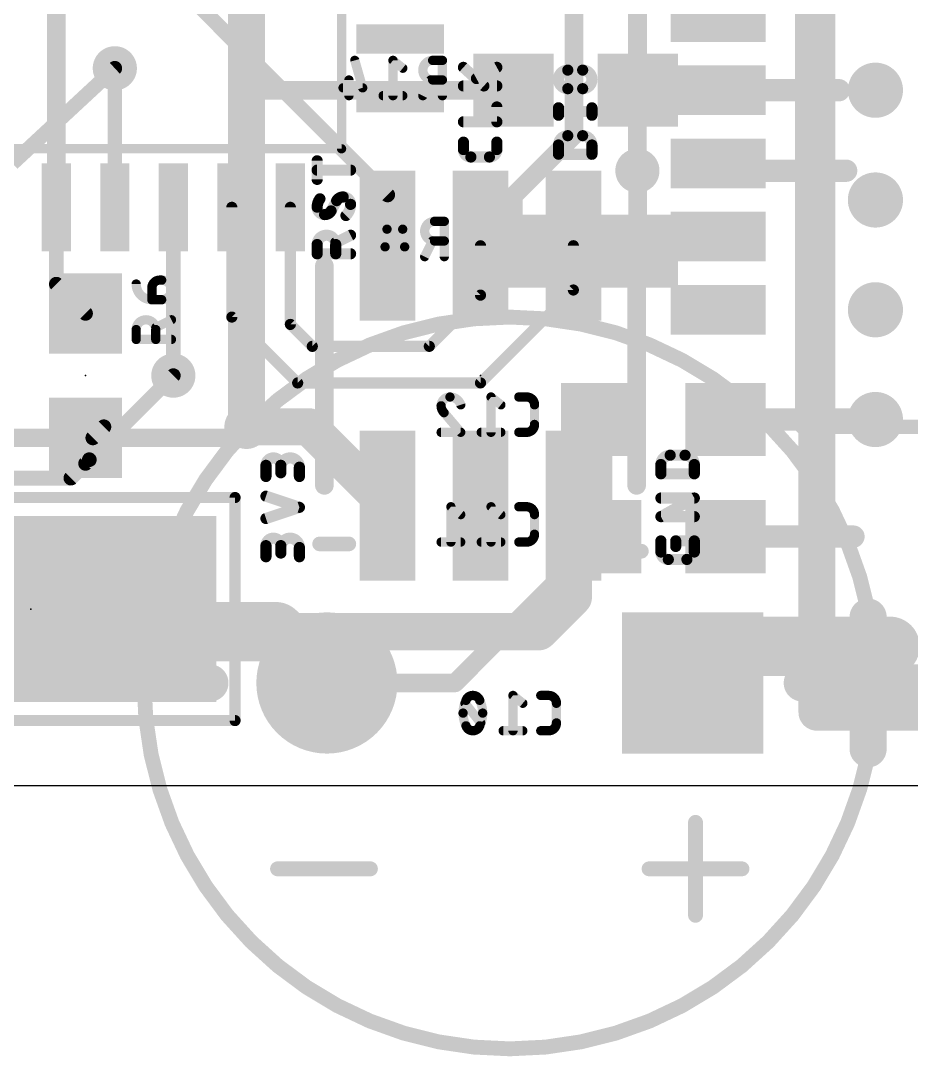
# Model space of a CAD drawing. Extents: x -5.4 to 52.1, y -3.7 to 32.4.
# Drawn here: x 18.31 to 30.49, y -3.7 to 10.45 of the extents above; entities that cross this region are included whole.
import ezdxf

# ---------------------------------------------------------------- set-up
doc = ezdxf.new("R2010")
doc.units = 0
for name, color, linetype in [('1', 14, 'CONTINUOUS'), ('16', 174, 'CONTINUOUS'), ('17', 94, 'CONTINUOUS'), ('18', 94, 'CONTINUOUS'), ('20', 30, 'CONTINUOUS'), ('21', 250, 'CONTINUOUS'), ('22', 250, 'CONTINUOUS'), ('23', 178, 'CONTINUOUS'), ('25', 250, 'CONTINUOUS')]:
    doc.layers.add(name, color=color, linetype=linetype)

# ---------------------------------------------------------------- blocks, each defined once
blk = doc.blocks.new('SQUAREP')
blk.add_solid([(-0.5, -0.5), (0.5, -0.5), (-0.5, 0.5), (0.5, 0.5)])
blk = doc.blocks.new('ROUNDP')
at = {"const_width": 0.5}
blk.add_lwpolyline([(0, -0.25, 1), (0, 0.25, 1), (0, -0.25)], format="xyb", dxfattribs=at)
blk = doc.blocks.new('RECT')
blk.add_solid([(-0.5, -0.5), (0.5, -0.5), (-0.5, 0.5), (0.5, 0.5)])
blk = doc.blocks.new('ROUNDV')
at = {"const_width": 0.5}
blk.add_lwpolyline([(0, -0.25, 1), (0, 0.25, 1), (0, -0.25)], format="xyb", dxfattribs=at)

msp = doc.modelspace()

# ---------------------------------------------------------------- linework, layer by layer
at = {"layer": '1'}
for points, const_width in [([(29.2, 22.1), (29.2, 1)], 0.5044), ([(19.6, 11.8), (23.33, 8.07)], 0.2032), ([(26.7456, 8.4), (26.7456, 11.2456)], 0.254), ([(18.8, 10.9), (18.8, 7.9)], 0.254), ([(19.6, 9.8), (19.6, 7.9)], 0.2), ([(27.85, 9.5), (29.5, 9.5)], 0.3048), ([(27.85, 8.5), (27.95, 8.4)], 0.3048), ([(27.95, 8.4), (29.6, 8.4)], 0.3048), ([(23.33, 8.07), (23.33, 7.375)], 0.2032), ([(18.8, 6.85), (18.8, 7.9)], 0.2), ([(20.4, 5.6), (20.4, 7.9)], 0.2), ([(21.2, 7.9), (21.2, 6.4)], 0.1524), ([(22, 7.9), (22, 6.3)], 0.1524), ([(24.6, 6.7), (24.6, 7.375)], 0.1524), ([(25.87, 6.77), (25.87, 7.375)], 0.1524), ([(19.2, 6.45), (18.8, 6.85)], 0.2), ([(24.6, 5.5), (25.87, 6.77)], 0.1524), ([(23.9, 6), (24.6, 6.7)], 0.1524), ([(21.2, 6.4), (22.1, 5.5)], 0.1524), ([(22, 6.3), (22.3, 6)], 0.1524), ([(22.3, 6), (23.9, 6)], 0.1524), ([(22.1, 5.5), (24.6, 5.5)], 0.1524), ([(21.4, 4.9), (22.255, 4.9)], 0.508), ([(22.255, 4.9), (23.33, 3.825)], 0.508), ([(19.45, 4.9), (19.3, 4.75)], 0.2032), ([(21.25, 4.75), (21.4, 4.9)], 0.254), ([(17.6, 4.75), (19.3, 4.75)], 0.254), ([(19.2, 4.75), (21.25, 4.75)], 0.254), ([(19.3, 4.75), (19.2, 4.75)], 0.2), ([(25.87, 3.825), (25.87, 2.57)], 0.508), ([(25.87, 2.57), (25.4, 2.1)], 0.508), ([(12.5, 2.41), (18.45, 2.41)], 0.5044), ([(18.86, 2.1), (18.45, 2.41)], 0.508), ([(20.9, 2.1), (20, 2.1)], 0.8128), ([(21.8, 2.1), (20.9, 2.1)], 0.8128), ([(22.5, 1.4), (21.8, 2.1)], 0.8128), ([(20, 2.1), (18.86, 2.1)], 0.508), ([(25.4, 2.1), (20.9, 2.1)], 0.508), ([(27.5, 1.4), (28, 1.9)], 0.8128), ([(28, 1.9), (30.2, 1.9)], 0.8128), ([(29.2, 1), (36.6, 1)], 0.5044)]:
    msp.add_lwpolyline(points, dxfattribs=dict(at, const_width=const_width))
for points, const_width in [([(19.65, 9.8, 1), (19.55, 9.8)], 0.1), ([(27.85, 9.5762, 1), (27.85, 9.4238)], 0.1524), ([(29.5, 9.4238, 1), (29.5, 9.5762)], 0.1524), ([(27.9039, 8.5539, 1), (27.7961, 8.4461)], 0.1524), ([(27.95, 8.4762, 1), (27.95, 8.3238)], 0.1524), ([(27.8961, 8.3461, 1), (28.0039, 8.4539)], 0.1524), ([(29.6, 8.3238, 1), (29.6, 8.4762)], 0.1524), ([(26.6821, 8.4, 1), (26.8091, 8.4)], 0.127), ([(23.3808, 8.07, 1), (23.2792, 8.07)], 0.1016), ([(23.2941, 8.0341, 1), (23.3659, 8.1059)], 0.1016), ([(18.7365, 7.9, 1), (18.8635, 7.9)], 0.127), ([(18.85, 7.9, 1), (18.75, 7.9)], 0.1), ([(19.55, 7.9, 1), (19.65, 7.9)], 0.1), ([(20.45, 7.9, 1), (20.35, 7.9)], 0.1), ([(21.2381, 7.9, 1), (21.1619, 7.9)], 0.0762), ([(22.0381, 7.9, 1), (21.9619, 7.9)], 0.0762), ([(23.2792, 7.375, 1), (23.3808, 7.375)], 0.1016), ([(24.6381, 7.375, 1), (24.5619, 7.375)], 0.0762), ([(25.9081, 7.375, 1), (25.8319, 7.375)], 0.0762), ([(18.8354, 6.8854, 1), (18.7646, 6.8146)], 0.1), ([(18.75, 6.85, 1), (18.85, 6.85)], 0.1), ([(25.8319, 6.77, 1), (25.9081, 6.77)], 0.0762), ([(25.8969, 6.7431, 1), (25.8431, 6.7969)], 0.0762), ([(24.5619, 6.7, 1), (24.6381, 6.7)], 0.0762), ([(24.6269, 6.6731, 1), (24.5731, 6.7269)], 0.0762), ([(19.1646, 6.4146, 1), (19.2354, 6.4854)], 0.1), ([(21.1619, 6.4, 1), (21.2381, 6.4)], 0.0762), ([(21.2269, 6.4269, 1), (21.1731, 6.3731)], 0.0762), ([(22.0269, 6.3269, 1), (21.9731, 6.2731)], 0.0762), ([(21.9619, 6.3, 1), (22.0381, 6.3)], 0.0762), ([(22.3, 6.0381, 1), (22.3, 5.9619)], 0.0762), ([(22.2731, 5.9731, 1), (22.3269, 6.0269)], 0.0762), ([(23.8731, 6.0269, 1), (23.9269, 5.9731)], 0.0762), ([(23.9, 5.9619, 1), (23.9, 6.0381)], 0.0762), ([(20.35, 5.6, 1), (20.45, 5.6)], 0.1), ([(22.1, 5.5381, 1), (22.1, 5.4619)], 0.0762), ([(22.0731, 5.4731, 1), (22.1269, 5.5269)], 0.0762), ([(24.5731, 5.5269, 1), (24.6269, 5.4731)], 0.0762), ([(24.6, 5.4619, 1), (24.6, 5.5381)], 0.0762), ([(21.4, 5.027, 1), (21.4, 4.773)], 0.254), ([(22.3448, 4.9898, 1), (22.1652, 4.8102)], 0.254), ([(22.255, 4.773, 1), (22.255, 5.027)], 0.254), ([(19.4859, 4.8641, 1), (19.4141, 4.9359)], 0.1016), ([(21.4449, 4.8551, 1), (21.3551, 4.9449)], 0.127), ([(19.2, 4.8135, 1), (19.2, 4.6865)], 0.127), ([(19.2, 4.8, 1), (19.2, 4.7)], 0.1), ([(19.2641, 4.7859, 1), (19.3359, 4.7141)], 0.1016), ([(19.3, 4.6865, 1), (19.3, 4.8135)], 0.127), ([(19.3, 4.7, 1), (19.3, 4.8)], 0.1), ([(21.2051, 4.7949, 1), (21.2949, 4.7051)], 0.127), ([(21.25, 4.6865, 1), (21.25, 4.8135)], 0.127), ([(23.2402, 3.7352, 1), (23.4198, 3.9148)], 0.254), ([(25.997, 3.825, 1), (25.743, 3.825)], 0.254), ([(25.743, 2.57, 1), (25.997, 2.57)], 0.254), ([(25.9598, 2.4802, 1), (25.7802, 2.6598)], 0.254), ([(18.5266, 2.5113, 1), (18.3734, 2.3087)], 0.254), ([(18.45, 2.2839, 1), (18.45, 2.5361)], 0.2522), ([(20, 2.3032, 1), (20, 1.8968)], 0.4064), ([(20.9, 2.3032, 1), (20.9, 1.8968)], 0.4064), ([(20.9, 1.8968, 1), (20.9, 2.3032)], 0.4064), ([(21.9437, 2.2437, 1), (21.6563, 1.9563)], 0.4064), ([(21.8, 1.8968, 1), (21.8, 2.3032)], 0.4064), ([(18.86, 2.227, 1), (18.86, 1.973)], 0.254), ([(18.7834, 1.9987, 1), (18.9366, 2.2013)], 0.254), ([(20, 1.973, 1), (20, 2.227)], 0.254), ([(20.9, 2.227, 1), (20.9, 1.973)], 0.254), ([(25.3102, 2.1898, 1), (25.4898, 2.0102)], 0.254), ([(25.4, 1.973, 1), (25.4, 2.227)], 0.254), ([(28, 2.1032, 1), (28, 1.6968)], 0.4064), ([(28.1437, 1.7563, 1), (27.8563, 2.0437)], 0.4064), ([(30.2, 1.6968, 1), (30.2, 2.1032)], 0.4064), ([(22.3563, 1.2563, 1), (22.6437, 1.5437)], 0.4064), ([(27.3563, 1.5437, 1), (27.6437, 1.2563)], 0.4064), ([(29.2, 1.1261, 1), (29.2, 0.8739)], 0.2522), ([(29.0739, 1, 1), (29.3261, 1)], 0.2522)]:
    msp.add_lwpolyline(points, format="xyb", dxfattribs=dict(at, const_width=const_width))
at = {"layer": '16'}
for points, const_width in [([(29.2, 22.8), (29.2, 1)], 0.254), ([(25.8794, 8.8843), (25.8794, 12.0794)], 0.254), ([(21.4, 10.9), (21.4, 9.5)], 0.508), ([(26.75, 11), (26.75, 9.5)], 0.254), ([(18.2, 8.5), (19.6, 9.8)], 0.2), ([(21.4, 9.5), (21.4, 4.9)], 0.508), ([(25.05, 9.5), (21.4, 9.5)], 0.254), ([(25.05, 8.0549), (25.8794, 8.8843)], 0.254), ([(26.75, 8.3956), (26.7456, 8.4)], 0.254), ([(26.75, 7.3), (26.75, 8.3956)], 0.254), ([(25.05, 7.3), (25.05, 8.0549)], 0.254), ([(19.25, 4.45), (20.4, 5.6)], 0.2), ([(26.25, 5), (26.25, 3.4)], 0.3048), ([(27.95, 5), (30, 5)], 0.3048), ([(19, 4.2), (19.25, 4.45)], 0.2032), ([(19.2, 4.4), (19.25, 4.45)], 0.2), ([(13.4, 4.2), (19, 4.2)], 0.2032), ([(27.95, 3.4), (29.7, 3.4)], 0.3048), ([(26.25, 3.4), (24.25, 1.4)], 0.254), ([(24.25, 1.4), (22.5, 1.4)], 0.254), ([(29.2, 1), (36.6, 1)], 0.254)]:
    msp.add_lwpolyline(points, dxfattribs=dict(at, const_width=const_width))
for points, const_width in [([(19.634, 9.7634, 1), (19.566, 9.8366)], 0.1), ([(21.527, 9.5, 1), (21.273, 9.5)], 0.254), ([(21.273, 9.5, 1), (21.527, 9.5)], 0.254), ([(21.4, 9.5635, 1), (21.4, 9.4365)], 0.127), ([(25.05, 9.4365, 1), (25.05, 9.5635)], 0.127), ([(26.6865, 9.5, 1), (26.8135, 9.5)], 0.127), ([(25.8159, 8.8843, 1), (25.9429, 8.8843)], 0.127), ([(25.9243, 8.8394, 1), (25.8345, 8.9292)], 0.127), ([(26.7905, 8.4449, 1), (26.7007, 8.3551)], 0.127), ([(26.8135, 8.3956, 1), (26.6865, 8.3956)], 0.127), ([(26.7051, 8.3507, 1), (26.7949, 8.4405)], 0.127), ([(25.1135, 8.0549, 1), (24.9865, 8.0549)], 0.127), ([(25.0051, 8.0998, 1), (25.0949, 8.01)], 0.127), ([(24.9865, 7.3, 1), (25.1135, 7.3)], 0.127), ([(26.6865, 7.3, 1), (26.8135, 7.3)], 0.127), ([(20.4354, 5.5646, 1), (20.3646, 5.6354)], 0.1), ([(26.3262, 5, 1), (26.1738, 5)], 0.1524), ([(27.95, 5.0762, 1), (27.95, 4.9238)], 0.1524), ([(30, 4.9238, 1), (30, 5.0762)], 0.1524), ([(21.273, 4.9, 1), (21.527, 4.9)], 0.254), ([(19.2146, 4.4854, 1), (19.2854, 4.4146)], 0.1), ([(19.2859, 4.4141, 1), (19.2141, 4.4859)], 0.1016), ([(19.2854, 4.4146, 1), (19.2146, 4.4854)], 0.1), ([(19.1646, 4.4354, 1), (19.2354, 4.3646)], 0.1), ([(18.9641, 4.2359, 1), (19.0359, 4.1641)], 0.1016), ([(19, 4.1492, 1), (19, 4.2508)], 0.1016), ([(27.95, 3.4762, 1), (27.95, 3.3238)], 0.1524), ([(29.7, 3.3238, 1), (29.7, 3.4762)], 0.1524), ([(26.1738, 3.4, 1), (26.3262, 3.4)], 0.1524), ([(26.2949, 3.3551, 1), (26.2051, 3.4449)], 0.127), ([(22.5, 1.4635, 1), (22.5, 1.3365)], 0.127), ([(24.2051, 1.4449, 1), (24.2949, 1.3551)], 0.127), ([(24.25, 1.3365, 1), (24.25, 1.4635)], 0.127), ([(29.2, 1.0635, 1), (29.2, 0.9365)], 0.127), ([(29.1365, 1, 1), (29.2635, 1)], 0.127)]:
    msp.add_lwpolyline(points, format="xyb", dxfattribs=dict(at, const_width=const_width))
at = {"layer": '20'}
msp.add_line((0, 0), (52, 0), dxfattribs=at)
at = {"layer": '21'}
for points, const_width in [([(22.7, 8.7), (22.7, 15.7)], 0.127), ([(24.3666, 9.8125), (24.646, 9.5585)], 0.1524), ([(24.8238, 9.8125), (24.5444, 9.6601)], 0.1524), ([(25.7936, 9.7751), (25.9968, 9.7751)], 0.1524), ([(24.8238, 9.5585), (24.3666, 9.5585)], 0.1524), ([(25.9968, 9.5211), (25.7936, 9.5211)], 0.1524), ([(24.8238, 9.0685), (24.8238, 9.2717)], 0.1524), ([(25.6666, 9.1583), (25.6666, 9.2599)], 0.1524), ([(25.6666, 9.2091), (26.1238, 9.2091)], 0.1524), ([(26.1238, 9.1583), (26.1238, 9.2599)], 0.1524), ([(24.3666, 9.0685), (24.8238, 9.0685)], 0.1524), ([(25.7936, 8.8789), (25.9968, 8.8789)], 0.1524), ([(24.3666, 8.6891), (24.3666, 8.7907)], 0.1524), ([(24.8238, 8.7907), (24.8238, 8.6891)], 0.1524), ([(25.6666, 8.6249), (25.6666, 8.7519)], 0.1524), ([(26.1238, 8.7519), (26.1238, 8.6249)], 0.1524), ([(22.7, 8.7), (15.7, 8.7)], 0.127), ([(24.7222, 8.5875), (24.4682, 8.5875)], 0.1524), ([(26.1238, 8.6249), (25.6666, 8.6249)], 0.1524), ([(22.3666, 8.2814), (22.3666, 8.5354)], 0.1524), ([(22.8238, 8.4084), (22.3666, 8.4084)], 0.1524), ([(22.6333, 7.9908), (22.5571, 7.8511)], 0.1524), ([(22.8238, 7.5186), (22.6206, 7.417)], 0.1524), ([(22.3666, 7.2646), (22.3666, 7.3916)], 0.1524), ([(22.6206, 7.3916), (22.6206, 7.2646)], 0.1524), ([(22.8238, 7.2646), (22.3666, 7.2646)], 0.1524), ([(20.2136, 6.9052), (20.2404, 6.9052)], 0.127), ([(20.1064, 6.6371), (20.1064, 6.7979)], 0.127), ([(20.2404, 6.6371), (20.1064, 6.6371)], 0.127), ([(20.3745, 6.3629), (20.16, 6.2557)], 0.127), ([(19.8919, 6.0948), (19.8919, 6.2289)], 0.127), ([(20.16, 6.2289), (20.16, 6.0948)], 0.127), ([(20.3745, 6.0948), (19.8919, 6.0948)], 0.127), ([(27.1936, 4.5122), (27.3968, 4.5122)], 0.1524), ([(21.6666, 4.2216), (21.6666, 4.374)], 0.1524), ([(21.8698, 4.374), (21.8698, 4.2724)], 0.1524), ([(22.1238, 4.2216), (22.1238, 4.3486)], 0.1524), ([(27.0666, 4.2582), (27.0666, 4.3852)], 0.1524), ([(27.5238, 4.3852), (27.5238, 4.2582)], 0.1524), ([(27.5238, 4.2582), (27.0666, 4.2582)], 0.1524), ([(15.656, 3.934), (21.244, 3.934)], 0.1524), ([(21.244, 0.886), (21.244, 3.934)], 0.1524), ([(22.1238, 3.8), (21.6666, 3.9524)], 0.1524), ([(27.0666, 3.673), (27.5238, 3.927)], 0.1524), ([(27.5238, 3.927), (27.0666, 3.927)], 0.1524), ([(21.6666, 3.6476), (22.1238, 3.8)], 0.1524), ([(27.5238, 3.673), (27.0666, 3.673)], 0.1524), ([(22.4, 3.3), (22.8, 3.3)], 0.2), ([(27.0666, 3.1894), (27.0666, 3.3418)], 0.1524), ([(27.2698, 3.2656), (27.2698, 3.3418)], 0.1524), ([(27.2698, 3.3418), (27.5238, 3.3418)], 0.1524), ([(27.5238, 3.3418), (27.5238, 3.1894)], 0.1524), ([(21.6666, 3.1244), (21.6666, 3.2768)], 0.1524), ([(21.8698, 3.2768), (21.8698, 3.1752)], 0.1524), ([(22.1238, 3.1244), (22.1238, 3.2514)], 0.1524), ([(26.4, 3.2), (26.8, 3.2)], 0.2), ([(27.4222, 3.0878), (27.1682, 3.0878)], 0.1524), ([(21.244, 0.886), (15.656, 0.886)], 0.1524)]:
    msp.add_lwpolyline(points, dxfattribs=dict(at, const_width=const_width))
for points, const_width in [([(24.3922, 9.8407, 1), (24.341, 9.7843)], 0.0762), ([(24.842, 9.7791, 1), (24.8056, 9.846)], 0.0762), ([(25.7936, 9.7751, 1), (25.7936, 9.5211)], 0.1524), ([(25.7936, 9.8132, 1), (25.7936, 9.737)], 0.0762), ([(25.7936, 9.737, 1), (25.7936, 9.8132)], 0.0762), ([(25.9968, 9.5211, 1), (25.9968, 9.7751)], 0.1524), ([(25.9968, 9.8132, 1), (25.9968, 9.737)], 0.0762), ([(25.9968, 9.737, 1), (25.9968, 9.8132)], 0.0762), ([(24.3666, 9.5966, 1), (24.3666, 9.5204)], 0.0762), ([(24.5262, 9.6936, 1), (24.5626, 9.6267)], 0.0762), ([(24.6204, 9.5303, 1), (24.6716, 9.5867)], 0.0762), ([(24.8238, 9.5204, 1), (24.8238, 9.5966)], 0.0762), ([(25.7936, 9.5592, 1), (25.7936, 9.483)], 0.0762), ([(25.7936, 9.483, 1), (25.7936, 9.5592)], 0.0762), ([(25.9968, 9.5592, 1), (25.9968, 9.483)], 0.0762), ([(25.9968, 9.483, 1), (25.9968, 9.5592)], 0.0762), ([(24.8619, 9.2717, 1), (24.7857, 9.2717)], 0.0762), ([(25.7047, 9.2599, 1), (25.6285, 9.2599)], 0.0762), ([(25.6666, 9.2472, 1), (25.6666, 9.171)], 0.0762), ([(26.1619, 9.2599, 1), (26.0857, 9.2599)], 0.0762), ([(26.1238, 9.171, 1), (26.1238, 9.2472)], 0.0762), ([(24.3666, 9.1066, 1), (24.3666, 9.0304)], 0.0762), ([(24.7857, 9.0685, 1), (24.8619, 9.0685)], 0.0762), ([(24.8238, 9.0304, 1), (24.8238, 9.1066)], 0.0762), ([(25.6285, 9.1583, 1), (25.7047, 9.1583)], 0.0762), ([(26.0857, 9.1583, 1), (26.1619, 9.1583)], 0.0762), ([(25.7936, 8.8789, 0.4142), (25.6666, 8.7519)], 0.1524), ([(25.7936, 8.917, 1), (25.7936, 8.8408)], 0.0762), ([(25.7936, 8.8408, 1), (25.7936, 8.917)], 0.0762), ([(26.1238, 8.7519, 0.4142), (25.9968, 8.8789)], 0.1524), ([(25.9968, 8.917, 1), (25.9968, 8.8408)], 0.0762), ([(25.9968, 8.8408, 1), (25.9968, 8.917)], 0.0762), ([(24.4047, 8.7907, 1), (24.3285, 8.7907)], 0.0762), ([(24.8619, 8.7907, 1), (24.7857, 8.7907)], 0.0762), ([(25.7047, 8.7519, 1), (25.6285, 8.7519)], 0.0762), ([(25.6285, 8.7519, 1), (25.7047, 8.7519)], 0.0762), ([(26.1619, 8.7519, 1), (26.0857, 8.7519)], 0.0762), ([(26.0857, 8.7519, 1), (26.1619, 8.7519)], 0.0762), ([(22.6683, 8.7, 1), (22.7318, 8.7)], 0.0635), ([(22.7, 8.6683, 1), (22.7, 8.7318)], 0.0635), ([(24.3666, 8.6891, 0.4142), (24.4682, 8.5875)], 0.1524), ([(24.4047, 8.6891, 1), (24.3285, 8.6891)], 0.0762), ([(24.3285, 8.6891, 1), (24.4047, 8.6891)], 0.0762), ([(24.4682, 8.6256, 1), (24.4682, 8.5494)], 0.0762), ([(24.4682, 8.5494, 1), (24.4682, 8.6256)], 0.0762), ([(24.7222, 8.5875, 0.4142), (24.8238, 8.6891)], 0.1524), ([(24.7222, 8.6256, 1), (24.7222, 8.5494)], 0.0762), ([(24.7222, 8.5494, 1), (24.7222, 8.6256)], 0.0762), ([(24.8619, 8.6891, 1), (24.7857, 8.6891)], 0.0762), ([(24.7857, 8.6891, 1), (24.8619, 8.6891)], 0.0762), ([(25.6666, 8.663, 1), (25.6666, 8.5868)], 0.0762), ([(25.6285, 8.6249, 1), (25.7047, 8.6249)], 0.0762), ([(26.0857, 8.6249, 1), (26.1619, 8.6249)], 0.0762), ([(26.1238, 8.5868, 1), (26.1238, 8.663)], 0.0762), ([(22.4047, 8.5354, 1), (22.3285, 8.5354)], 0.0762), ([(22.3666, 8.4465, 1), (22.3666, 8.3703)], 0.0762), ([(22.8238, 8.3703, 1), (22.8238, 8.4465)], 0.0762), ([(22.3285, 8.2814, 1), (22.4047, 8.2814)], 0.0762), ([(22.4047, 8.0162, 0.1623), (22.3666, 7.9019)], 0.1524), ([(22.4352, 7.9934, 1), (22.3742, 8.0391)], 0.0762), ([(22.7222, 8.0416, 0.2656), (22.6333, 7.9908)], 0.1524), ([(22.6667, 7.9726, 1), (22.5999, 8.0091)], 0.0762), ([(22.8238, 7.94, 0.4142), (22.7222, 8.0416)], 0.1524), ([(22.7222, 8.0797, 1), (22.7222, 8.0035)], 0.0762), ([(22.7222, 8.0035, 1), (22.7222, 8.0797)], 0.0762), ([(22.3666, 7.9019, 0.4142), (22.4682, 7.8003)], 0.1524), ([(22.4047, 7.9019, 1), (22.3285, 7.9019)], 0.0762), ([(22.3285, 7.9019, 1), (22.4047, 7.9019)], 0.0762), ([(22.4682, 7.8003, 0.2656), (22.5571, 7.8511)], 0.1524), ([(22.5899, 7.8318, 1), (22.5243, 7.8705)], 0.0762), ([(22.6005, 8.0102, 1), (22.6661, 7.9715)], 0.0762), ([(22.7603, 7.7876, 0.2), (22.8238, 7.94)], 0.1524), ([(22.8619, 7.94, 1), (22.7857, 7.94)], 0.0762), ([(22.7857, 7.94, 1), (22.8619, 7.94)], 0.0762), ([(22.4682, 7.8384, 1), (22.4682, 7.7622)], 0.0762), ([(22.4682, 7.7622, 1), (22.4682, 7.8384)], 0.0762), ([(22.5237, 7.8694, 1), (22.5905, 7.8329)], 0.0762), ([(22.7335, 7.8147, 1), (22.7871, 7.7606)], 0.0762), ([(22.6206, 7.3916, 1), (22.3666, 7.3916)], 0.1524), ([(22.8408, 7.4845, 1), (22.8068, 7.5527)], 0.0762), ([(22.4047, 7.3916, 1), (22.3285, 7.3916)], 0.0762), ([(22.3285, 7.3916, 1), (22.4047, 7.3916)], 0.0762), ([(22.6036, 7.4511, 1), (22.6376, 7.3829)], 0.0762), ([(22.6587, 7.3916, 1), (22.5825, 7.3916)], 0.0762), ([(22.5825, 7.3916, 1), (22.6587, 7.3916)], 0.0762), ([(22.3666, 7.3027, 1), (22.3666, 7.2265)], 0.0762), ([(22.3285, 7.2646, 1), (22.4047, 7.2646)], 0.0762), ([(22.5825, 7.2646, 1), (22.6587, 7.2646)], 0.0762), ([(22.8238, 7.2265, 1), (22.8238, 7.3027)], 0.0762), ([(20.2136, 6.9052, 0.4142), (20.1064, 6.7979)], 0.127), ([(20.2136, 6.9369, 1), (20.2136, 6.8734)], 0.0635), ([(20.2404, 6.6371, 1), (20.2404, 6.9052)], 0.127), ([(20.2404, 6.9369, 1), (20.2404, 6.8734)], 0.0635), ([(20.2136, 6.8734, 1), (20.2136, 6.9369)], 0.0635), ([(20.2404, 6.8734, 1), (20.2404, 6.9369)], 0.0635), ([(19.9236, 6.8516, 1), (19.8601, 6.8516)], 0.0635), ([(19.8919, 6.8516, 0.4142), (20.1064, 6.6371)], 0.127), ([(20.1381, 6.7979, 1), (20.0746, 6.7979)], 0.0635), ([(20.0746, 6.7979, 1), (20.1381, 6.7979)], 0.0635), ([(20.0746, 6.6371, 1), (20.1381, 6.6371)], 0.0635), ([(20.1064, 6.6688, 1), (20.1064, 6.6053)], 0.0635), ([(20.1064, 6.6053, 1), (20.1064, 6.6688)], 0.0635), ([(20.2404, 6.6688, 1), (20.2404, 6.6053)], 0.0635), ([(20.2404, 6.6053, 1), (20.2404, 6.6688)], 0.0635), ([(20.16, 6.2289, 1), (19.8919, 6.2289)], 0.127), ([(20.3887, 6.3345, 1), (20.3603, 6.3913)], 0.0635), ([(19.9236, 6.2289, 1), (19.8602, 6.2289)], 0.0635), ([(19.8602, 6.2289, 1), (19.9236, 6.2289)], 0.0635), ([(20.1458, 6.2841, 1), (20.1742, 6.2273)], 0.0635), ([(20.1918, 6.2289, 1), (20.1283, 6.2289)], 0.0635), ([(20.1283, 6.2289, 1), (20.1918, 6.2289)], 0.0635), ([(19.8919, 6.1266, 1), (19.8919, 6.0631)], 0.0635), ([(19.8602, 6.0948, 1), (19.9236, 6.0948)], 0.0635), ([(20.1283, 6.0948, 1), (20.1918, 6.0948)], 0.0635), ([(20.3745, 6.0631, 1), (20.3745, 6.1266)], 0.0635), ([(21.8698, 4.374, 1), (21.6666, 4.374)], 0.1524), ([(22.1238, 4.3486, 1), (21.8698, 4.3486)], 0.1524), ([(27.1936, 4.5122, 0.4142), (27.0666, 4.3852)], 0.1524), ([(27.1936, 4.5503, 1), (27.1936, 4.4741)], 0.0762), ([(27.1936, 4.4741, 1), (27.1936, 4.5503)], 0.0762), ([(27.5238, 4.3852, 0.4142), (27.3968, 4.5122)], 0.1524), ([(27.3968, 4.5503, 1), (27.3968, 4.4741)], 0.0762), ([(27.3968, 4.4741, 1), (27.3968, 4.5503)], 0.0762), ([(21.7047, 4.374, 1), (21.6285, 4.374)], 0.0762), ([(21.6285, 4.374, 1), (21.7047, 4.374)], 0.0762), ([(21.9079, 4.374, 1), (21.8317, 4.374)], 0.0762), ([(21.8317, 4.374, 1), (21.9079, 4.374)], 0.0762), ([(22.1619, 4.3486, 1), (22.0857, 4.3486)], 0.0762), ([(27.1047, 4.3852, 1), (27.0285, 4.3852)], 0.0762), ([(27.0285, 4.3852, 1), (27.1047, 4.3852)], 0.0762), ([(27.5619, 4.3852, 1), (27.4857, 4.3852)], 0.0762), ([(27.4857, 4.3852, 1), (27.5619, 4.3852)], 0.0762), ([(21.6285, 4.2216, 1), (21.7047, 4.2216)], 0.0762), ([(21.8317, 4.3486, 1), (21.9079, 4.3486)], 0.0762), ([(21.8317, 4.2724, 1), (21.9079, 4.2724)], 0.0762), ([(22.0857, 4.3486, 1), (22.1619, 4.3486)], 0.0762), ([(22.0857, 4.2216, 1), (22.1619, 4.2216)], 0.0762), ([(27.0666, 4.2963, 1), (27.0666, 4.2201)], 0.0762), ([(27.0285, 4.2582, 1), (27.1047, 4.2582)], 0.0762), ([(27.4857, 4.2582, 1), (27.5619, 4.2582)], 0.0762), ([(27.5238, 4.2201, 1), (27.5238, 4.2963)], 0.0762), ([(21.2821, 3.934, 1), (21.2059, 3.934)], 0.0762), ([(21.244, 3.8959, 1), (21.244, 3.9721)], 0.0762), ([(21.6786, 3.9885, 1), (21.6546, 3.9163)], 0.0762), ([(27.0666, 3.9651, 1), (27.0666, 3.8889)], 0.0762), ([(27.5423, 3.8937, 1), (27.5053, 3.9603)], 0.0762), ([(27.5238, 3.8889, 1), (27.5238, 3.9651)], 0.0762), ([(22.1358, 3.7639, 1), (22.1118, 3.8361)], 0.0762), ([(22.1118, 3.7639, 1), (22.1358, 3.8361)], 0.0762), ([(21.6546, 3.6837, 1), (21.6786, 3.6115)], 0.0762), ([(27.0666, 3.7111, 1), (27.0666, 3.6349)], 0.0762), ([(27.0481, 3.7063, 1), (27.0851, 3.6397)], 0.0762), ([(27.5238, 3.6349, 1), (27.5238, 3.7111)], 0.0762), ([(21.8698, 3.2768, 1), (21.6666, 3.2768)], 0.1524), ([(22.1238, 3.2514, 1), (21.8698, 3.2514)], 0.1524), ([(22.4, 3.35, 1), (22.4, 3.25)], 0.1), ([(22.8, 3.25, 1), (22.8, 3.35)], 0.1), ([(27.1047, 3.3418, 1), (27.0285, 3.3418)], 0.0762), ([(27.3079, 3.3418, 1), (27.2317, 3.3418)], 0.0762), ([(27.2698, 3.3799, 1), (27.2698, 3.3037)], 0.0762), ([(27.5619, 3.3418, 1), (27.4857, 3.3418)], 0.0762), ([(27.5238, 3.3037, 1), (27.5238, 3.3799)], 0.0762), ([(21.7047, 3.2768, 1), (21.6285, 3.2768)], 0.0762), ([(21.6285, 3.2768, 1), (21.7047, 3.2768)], 0.0762), ([(21.9079, 3.2768, 1), (21.8317, 3.2768)], 0.0762), ([(21.8317, 3.2768, 1), (21.9079, 3.2768)], 0.0762), ([(21.8317, 3.2514, 1), (21.9079, 3.2514)], 0.0762), ([(22.1619, 3.2514, 1), (22.0857, 3.2514)], 0.0762), ([(22.0857, 3.2514, 1), (22.1619, 3.2514)], 0.0762), ([(26.4, 3.25, 1), (26.4, 3.15)], 0.1), ([(26.8, 3.15, 1), (26.8, 3.25)], 0.1), ([(27.0666, 3.1894, 0.4142), (27.1682, 3.0878)], 0.1524), ([(27.1047, 3.1894, 1), (27.0285, 3.1894)], 0.0762), ([(27.2317, 3.2656, 1), (27.3079, 3.2656)], 0.0762), ([(27.4222, 3.0878, 0.4142), (27.5238, 3.1894)], 0.1524), ([(27.5619, 3.1894, 1), (27.4857, 3.1894)], 0.0762), ([(21.6285, 3.1244, 1), (21.7047, 3.1244)], 0.0762), ([(21.8317, 3.1752, 1), (21.9079, 3.1752)], 0.0762), ([(22.0857, 3.1244, 1), (22.1619, 3.1244)], 0.0762), ([(27.0285, 3.1894, 1), (27.1047, 3.1894)], 0.0762), ([(27.1682, 3.1259, 1), (27.1682, 3.0497)], 0.0762), ([(27.1682, 3.0497, 1), (27.1682, 3.1259)], 0.0762), ([(27.4222, 3.1259, 1), (27.4222, 3.0497)], 0.0762), ([(27.4222, 3.0497, 1), (27.4222, 3.1259)], 0.0762), ([(27.4857, 3.1894, 1), (27.5619, 3.1894)], 0.0762), ([(21.2059, 0.886, 1), (21.2821, 0.886)], 0.0762), ([(21.244, 0.8479, 1), (21.244, 0.9241)], 0.0762)]:
    msp.add_lwpolyline(points, format="xyb", dxfattribs=dict(at, const_width=const_width))
at = {"layer": '22'}
for points, const_width in [([(22.9119, 9.9168, 1), (22.8508, 9.8994)], 0.0635), ([(23.423, 9.9329, 1), (23.3833, 9.8833)], 0.0635), ([(23.4349, 9.9081, 1), (23.3714, 9.9081)], 0.0635), ([(23.9455, 9.9081, 1), (23.9455, 9.64)], 0.127), ([(23.9455, 9.9399, 1), (23.9455, 9.8764)], 0.0635), ([(23.9455, 9.8764, 1), (23.9455, 9.9399)], 0.0635), ([(24.1113, 9.9081, 1), (24.0478, 9.9081)], 0.0635), ([(24.0795, 9.8764, 1), (24.0795, 9.9399)], 0.0635), ([(23.5174, 9.7761, 1), (23.5571, 9.8256)], 0.0635), ([(22.8327, 9.64, 1), (22.7692, 9.64)], 0.0635), ([(23.947, 9.6258, 1), (23.8902, 9.6542)], 0.0635), ([(23.9455, 9.6717, 1), (23.9455, 9.6082)], 0.0635), ([(23.9455, 9.6082, 1), (23.9455, 9.6717)], 0.0635), ([(24.0795, 9.6082, 1), (24.0795, 9.6717)], 0.0635), ([(22.7205, 9.5645, 1), (22.7205, 9.501)], 0.0635), ([(22.9581, 9.524, 1), (23.0191, 9.5415)], 0.0635), ([(22.9886, 9.501, 1), (22.9886, 9.5645)], 0.0635), ([(23.2691, 9.4573, 1), (23.2691, 9.3938)], 0.0635), ([(23.5372, 9.3938, 1), (23.5372, 9.4573)], 0.0635), ([(22.7692, 9.4255, 1), (22.8327, 9.4255)], 0.0635), ([(23.3714, 9.4255, 1), (23.4349, 9.4255)], 0.0635), ([(23.783, 9.4397, 1), (23.8398, 9.4113)], 0.0635), ([(24.0478, 9.4255, 1), (24.1113, 9.4255)], 0.0635), ([(23.5361, 7.6009, 1), (23.3216, 7.6009)], 0.127), ([(23.3216, 7.6009, 1), (23.5361, 7.6009)], 0.127), ([(23.3534, 7.6009, 1), (23.2899, 7.6009)], 0.0635), ([(23.5679, 7.6009, 1), (23.5044, 7.6009)], 0.0635), ([(23.9711, 7.7081, 1), (23.9711, 7.44)], 0.127), ([(23.9711, 7.7398, 1), (23.9711, 7.6764)], 0.0635), ([(23.9711, 7.6764, 1), (23.9711, 7.7398)], 0.0635), ([(24.1369, 7.7081, 1), (24.0734, 7.7081)], 0.0635), ([(24.1052, 7.6764, 1), (24.1052, 7.7398)], 0.0635), ([(23.5629, 7.3596, 1), (23.2948, 7.3596)], 0.127), ([(23.2899, 7.6009, 1), (23.3534, 7.6009)], 0.0635), ([(23.5044, 7.6009, 1), (23.5679, 7.6009)], 0.0635), ([(23.9727, 7.4258, 1), (23.9159, 7.4542)], 0.0635), ([(23.9711, 7.4717, 1), (23.9711, 7.4082)], 0.0635), ([(23.9711, 7.4082, 1), (23.9711, 7.4717)], 0.0635), ([(24.1052, 7.4082, 1), (24.1052, 7.4717)], 0.0635), ([(23.2948, 7.3596, 1), (23.5629, 7.3596)], 0.127), ([(23.3266, 7.3596, 1), (23.2631, 7.3596)], 0.0635), ([(23.2631, 7.3596, 1), (23.3266, 7.3596)], 0.0635), ([(23.5947, 7.3596, 1), (23.5312, 7.3596)], 0.0635), ([(23.5312, 7.3596, 1), (23.5947, 7.3596)], 0.0635), ([(23.8087, 7.2397, 1), (23.8655, 7.2113)], 0.0635), ([(24.0734, 7.2255, 1), (24.1369, 7.2255)], 0.0635), ([(25, -3.6, 1), (25, 6.4, 1), (25, -3.6)], 0.2032), ([(24.1822, 5.3081, 0.4142), (24.0616, 5.1874)], 0.127), ([(24.0616, 5.1874, 0.2053), (24.1018, 5.0936)], 0.127), ([(24.0933, 5.1874, 1), (24.0298, 5.1874)], 0.0635), ([(24.3297, 5.2009, 0.3252), (24.1822, 5.3081)], 0.127), ([(24.1822, 5.3398, 1), (24.1822, 5.2764)], 0.0635), ([(24.1822, 5.2764, 1), (24.1822, 5.3398)], 0.0635), ([(24.2995, 5.1911, 1), (24.3599, 5.2106)], 0.0635), ([(24.7641, 5.3329, 1), (24.7244, 5.2833)], 0.0635), ([(24.776, 5.3081, 1), (24.7125, 5.3081)], 0.0635), ([(24.8585, 5.1761, 1), (24.8982, 5.2256)], 0.0635), ([(25.1239, 5.3399, 1), (25.1239, 5.2764)], 0.0635), ([(25.3384, 5.2009, 0.4142), (25.2312, 5.3081)], 0.127), ([(25.2312, 5.3398, 1), (25.2312, 5.2763)], 0.0635), ([(25.2312, 5.2764, 1), (25.2312, 5.3399)], 0.0635), ([(25.3702, 5.2009, 1), (25.3067, 5.2009)], 0.0635), ([(24.0298, 5.1874, 1), (24.0933, 5.1874)], 0.0635), ([(24.126, 5.1142, 1), (24.0776, 5.073)], 0.0635), ([(24.0799, 5.0706, 1), (24.1237, 5.1166)], 0.0635), ([(25.3067, 5.2009, 1), (25.3702, 5.2009)], 0.0635), ([(25.2312, 4.8255, 0.4142), (25.3384, 4.9327)], 0.127), ([(25.3702, 4.9327, 1), (25.3067, 4.9327)], 0.0635), ([(25.3067, 4.9327, 1), (25.3702, 4.9327)], 0.0635), ([(24.0616, 4.8572, 1), (24.0616, 4.7938)], 0.0635), ([(24.3055, 4.8049, 1), (24.3539, 4.8461)], 0.0635), ([(24.3297, 4.7938, 1), (24.3297, 4.8572)], 0.0635), ([(24.6102, 4.8572, 1), (24.6102, 4.7938)], 0.0635), ([(24.7125, 4.8255, 1), (24.776, 4.8255)], 0.0635), ([(24.8783, 4.7938, 1), (24.8783, 4.8572)], 0.0635), ([(25.1239, 4.8572, 1), (25.1239, 4.7938)], 0.0635), ([(25.2312, 4.8572, 1), (25.2312, 4.7938)], 0.0635), ([(25.2312, 4.7938, 1), (25.2312, 4.8572)], 0.0635), ([(24.2155, 3.8329, 1), (24.1758, 3.7833)], 0.0635), ([(24.2274, 3.8081, 1), (24.1639, 3.8081)], 0.0635), ([(24.7641, 3.8329, 1), (24.7244, 3.7833)], 0.0635), ([(24.776, 3.8081, 1), (24.7125, 3.8081)], 0.0635), ([(25.1239, 3.8399, 1), (25.1239, 3.7763)], 0.0635), ([(25.3384, 3.7009, 0.4142), (25.2312, 3.8081)], 0.127), ([(25.2312, 3.8398, 1), (25.2312, 3.7763)], 0.0635), ([(25.2312, 3.7763, 1), (25.2312, 3.8399)], 0.0635), ([(24.3099, 3.6761, 1), (24.3495, 3.7256)], 0.0635), ([(24.8585, 3.6761, 1), (24.8982, 3.7256)], 0.0635), ([(25.3702, 3.7009, 1), (25.3067, 3.7009)], 0.0635), ([(25.3067, 3.7009, 1), (25.3702, 3.7009)], 0.0635), ([(25.2312, 3.3255, 0.4142), (25.3384, 3.4327)], 0.127), ([(25.3702, 3.4327, 1), (25.3067, 3.4327)], 0.0635), ([(25.3067, 3.4327, 1), (25.3702, 3.4327)], 0.0635), ([(24.0616, 3.3573, 1), (24.0616, 3.2938)], 0.0635), ([(24.1639, 3.3255, 1), (24.2274, 3.3255)], 0.0635), ([(24.3297, 3.2938, 1), (24.3297, 3.3573)], 0.0635), ([(24.6102, 3.3573, 1), (24.6102, 3.2938)], 0.0635), ([(24.7125, 3.3255, 1), (24.776, 3.3255)], 0.0635), ([(24.8783, 3.2938, 1), (24.8783, 3.3573)], 0.0635), ([(25.1239, 3.3573, 1), (25.1239, 3.2938)], 0.0635), ([(25.2312, 3.3573, 1), (25.2312, 3.2938)], 0.0635), ([(25.2312, 3.2938, 1), (25.2312, 3.3573)], 0.0635), ([(30.027, 2.3, 1), (29.773, 2.3)], 0.254), ([(19.1, 1.527, 1), (19.1, 1.273)], 0.254), ([(20.9, 1.273, 1), (20.9, 1.527)], 0.254), ([(29, 1.527, 1), (29, 1.273)], 0.254), ([(24.4957, 1.2295, 0.3205), (24.4018, 1.1625)], 0.127), ([(24.5895, 1.1625, 0.3205), (24.4957, 1.2295)], 0.127), ([(24.4957, 1.2612, 1), (24.4956, 1.1978)], 0.0635), ([(24.4956, 1.1978, 1), (24.4957, 1.2612)], 0.0635), ([(25.0641, 1.2543, 1), (25.0244, 1.2047)], 0.0635), ([(25.076, 1.2295, 1), (25.0125, 1.2295)], 0.0635), ([(25.4239, 1.2612, 1), (25.4239, 1.1978)], 0.0635), ([(25.6384, 1.1223, 0.4142), (25.5312, 1.2295)], 0.127), ([(25.5312, 1.2612, 1), (25.5312, 1.1977)], 0.0635), ([(25.5312, 1.1978, 1), (25.5312, 1.2612)], 0.0635), ([(24.4018, 1.1625, 0.1139), (24.3616, 0.9882)], 0.127), ([(24.4132, 1.1421, 1), (24.3636, 1.1024)], 0.0635), ([(24.3718, 1.1728, 1), (24.4318, 1.1522)], 0.0635), ([(24.4303, 1.1486, 1), (24.3733, 1.1764)], 0.0635), ([(24.618, 1.1764, 1), (24.5609, 1.1486)], 0.0635), ([(24.6297, 0.9882, 0.1139), (24.5895, 1.1625)], 0.127), ([(24.5595, 1.1522, 1), (24.6195, 1.1728)], 0.0635), ([(25.1585, 1.0975, 1), (25.1982, 1.147)], 0.0635), ([(25.6702, 1.1223, 1), (25.6067, 1.1223)], 0.0635), ([(25.6067, 1.1223, 1), (25.6702, 1.1223)], 0.0635), ([(24.3933, 0.9882, 1), (24.3298, 0.9882)], 0.0635), ([(24.3298, 0.9882, 1), (24.3933, 0.9882)], 0.0635), ([(24.3616, 0.9882, 0.1139), (24.4018, 0.8139)], 0.127), ([(24.5895, 0.8139, 0.1139), (24.6297, 0.9882)], 0.127), ([(24.6615, 0.9882, 1), (24.598, 0.9882)], 0.0635), ([(24.598, 0.9882, 1), (24.6615, 0.9882)], 0.0635), ([(24.4018, 0.8139, 0.3204), (24.4957, 0.7469)], 0.127), ([(24.4318, 0.8242, 1), (24.3718, 0.8036)], 0.0635), ([(24.3733, 0.8, 1), (24.4303, 0.8278)], 0.0635), ([(24.4957, 0.7469, 0.3205), (24.5895, 0.8139)], 0.127), ([(24.5609, 0.8278, 1), (24.618, 0.8)], 0.0635), ([(24.6195, 0.8036, 1), (24.5595, 0.8242)], 0.0635), ([(24.5781, 0.8343, 1), (24.6277, 0.874)], 0.0635), ([(25.5312, 0.7469, 0.4142), (25.6384, 0.8541)], 0.127), ([(25.6702, 0.8541, 1), (25.6067, 0.8541)], 0.0635), ([(25.6067, 0.8541, 1), (25.6702, 0.8541)], 0.0635), ([(24.4957, 0.7786, 1), (24.4956, 0.7152)], 0.0635), ([(24.4956, 0.7152, 1), (24.4957, 0.7786)], 0.0635), ([(24.9102, 0.7787, 1), (24.9102, 0.7151)], 0.0635), ([(25.0125, 0.7469, 1), (25.076, 0.7469)], 0.0635), ([(25.1783, 0.7151, 1), (25.1783, 0.7787)], 0.0635), ([(25.4239, 0.7787, 1), (25.4239, 0.7151)], 0.0635), ([(25.5312, 0.7787, 1), (25.5312, 0.7151)], 0.0635), ([(25.5312, 0.7151, 1), (25.5312, 0.7787)], 0.0635), ([(29.773, 0.5, 1), (30.027, 0.5)], 0.254), ([(27.5908, -0.505, 1), (27.4892, -0.505)], 0.1016), ([(21.825, -1.0892, 1), (21.825, -1.1908)], 0.1016), ([(23.095, -1.1908, 1), (23.095, -1.0892)], 0.1016), ([(26.905, -1.0892, 1), (26.905, -1.1908)], 0.1016), ([(28.175, -1.1908, 1), (28.175, -1.0892)], 0.1016), ([(27.4892, -1.775, 1), (27.5908, -1.775)], 0.1016)]:
    msp.add_lwpolyline(points, format="xyb", dxfattribs=dict(at, const_width=const_width))
for points, const_width in [([(22.8814, 9.9081), (22.9886, 9.5327)], 0.127), ([(23.5372, 9.8009), (23.4032, 9.9081)], 0.127), ([(23.4032, 9.9081), (23.4032, 9.4255)], 0.127), ([(24.0795, 9.9081), (23.9455, 9.9081)], 0.127), ([(24.0795, 9.4255), (24.0795, 9.9081)], 0.127), ([(22.8009, 9.64), (22.8009, 9.4255)], 0.127), ([(23.8114, 9.4255), (23.9186, 9.64)], 0.127), ([(23.9455, 9.64), (24.0795, 9.64)], 0.127), ([(22.9886, 9.5327), (22.7205, 9.5327)], 0.127), ([(23.5372, 9.4255), (23.2691, 9.4255)], 0.127), ([(24.1052, 7.7081), (23.9711, 7.7081)], 0.127), ([(24.1052, 7.2255), (24.1052, 7.7081)], 0.127), ([(23.8371, 7.2255), (23.9443, 7.44)], 0.127), ([(23.9711, 7.44), (24.1052, 7.44)], 0.127), ([(24.8783, 5.2009), (24.7443, 5.3081)], 0.127), ([(24.7443, 5.3081), (24.7443, 4.8255)], 0.127), ([(25.2312, 5.3081), (25.1239, 5.3081)], 0.127), ([(25.3384, 4.9327), (25.3384, 5.2009)], 0.127), ([(24.1018, 5.0936), (24.3297, 4.8255)], 0.127), ([(24.3297, 4.8255), (24.0616, 4.8255)], 0.127), ([(24.8783, 4.8255), (24.6102, 4.8255)], 0.127), ([(25.1239, 4.8255), (25.2312, 4.8255)], 0.127), ([(24.3297, 3.7009), (24.1957, 3.8081)], 0.127), ([(24.1957, 3.8081), (24.1957, 3.3255)], 0.127), ([(24.8783, 3.7009), (24.7443, 3.8081)], 0.127), ([(24.7443, 3.8081), (24.7443, 3.3255)], 0.127), ([(25.2312, 3.8081), (25.1239, 3.8081)], 0.127), ([(25.3384, 3.4327), (25.3384, 3.7009)], 0.127), ([(24.3297, 3.3255), (24.0616, 3.3255)], 0.127), ([(24.8783, 3.3255), (24.6102, 3.3255)], 0.127), ([(25.1239, 3.3255), (25.2312, 3.3255)], 0.127), ([(29.9, 2.3), (29.9, 0.5)], 0.508), ([(19.1, 1.4), (20.9, 1.4)], 0.508), ([(29, 1.4), (30.8, 1.4)], 0.508), ([(25.1783, 1.1223), (25.0443, 1.2295)], 0.127), ([(25.0443, 1.2295), (25.0443, 0.7469)], 0.127), ([(25.5312, 1.2295), (25.4239, 1.2295)], 0.127), ([(24.6029, 0.8541), (24.3884, 1.1223)], 0.127), ([(25.6384, 0.8541), (25.6384, 1.1223)], 0.127), ([(25.1783, 0.7469), (24.9102, 0.7469)], 0.127), ([(25.4239, 0.7469), (25.5312, 0.7469)], 0.127), ([(27.54, -1.775), (27.54, -0.505)], 0.2032), ([(23.095, -1.14), (21.825, -1.14)], 0.2032), ([(28.175, -1.14), (26.905, -1.14)], 0.2032)]:
    msp.add_lwpolyline(points, dxfattribs=dict(at, const_width=const_width))
at = {"layer": '23'}
for p in [(19.2, 5.6), (24.6, 5.6), (18.45, 2.41)]:
    msp.add_point(p, dxfattribs=at)
at = {"layer": '25'}
for points, const_width in [([(29, 4.9), (29, 22.1)], 0.2), ([(22.465, 4.1), (22.465, 7.1)], 0.254), ([(26.735, 7.1), (26.735, 4.1)], 0.254), ([(45, 4.9), (29, 4.9)], 0.2)]:
    msp.add_lwpolyline(points, dxfattribs=dict(at, const_width=const_width))
for points, const_width in [([(22.5285, 7.1, 1), (22.4015, 7.1)], 0.127), ([(26.7985, 7.1, 1), (26.6715, 7.1)], 0.127), ([(29, 4.95, 1), (29, 4.85)], 0.1), ([(28.95, 4.9, 1), (29.05, 4.9)], 0.1), ([(22.4015, 4.1, 1), (22.5285, 4.1)], 0.127), ([(26.6715, 4.1, 1), (26.7985, 4.1)], 0.127)]:
    msp.add_lwpolyline(points, format="xyb", dxfattribs=dict(at, const_width=const_width))

# ---------------------------------------------------------------- block references
at = {"layer": '1', "xscale": 1.3, "yscale": 0.68}
for p in [(27.85, 10.5), (27.85, 9.5), (27.85, 8.5), (27.85, 7.5), (27.85, 6.5)]:
    msp.add_blockref('RECT', p, dxfattribs=at)
at = {"layer": '1'}
for p, xscale, yscale, rotation in [((23.5, 10.2), 1.2, 0.4, 180), ((23.5, 9.4), 1.2, 0.4, 180), ((18.8, 7.9), 0.4, 1.2, 180), ((19.6, 7.9), 0.4, 1.2, 180), ((20.4, 7.9), 0.4, 1.2, 180), ((21.2, 7.9), 0.4, 1.2, 180), ((22, 7.9), 0.4, 1.2, 180), ((23.33, 7.375), 2.05, 0.76, 270), ((24.6, 7.375), 2.05, 0.76, 270), ((25.87, 7.375), 2.05, 0.76, 270), ((23.33, 3.825), 2.05, 0.76, 270), ((24.6, 3.825), 2.05, 0.76, 270), ((25.87, 3.825), 2.05, 0.76, 270), ((18.45, 2.41), 2.54, 5.08, 90)]:
    msp.add_blockref('RECT', p, dxfattribs=dict(at, xscale=xscale, yscale=yscale, rotation=rotation))
at = {"layer": '1', "xscale": 1.1, "rotation": 270}
for p in [(19.2, 6.45), (19.2, 4.75)]:
    msp.add_blockref('RECT', p, dxfattribs=at)
at = {"layer": '16', "xscale": 1.1, "rotation": 180}
for p in [(25.05, 9.5), (26.75, 9.5), (25.05, 7.3), (26.75, 7.3), (26.25, 5), (27.95, 5), (26.25, 3.4), (27.95, 3.4)]:
    msp.add_blockref('RECT', p, dxfattribs=at)
at = {"layer": '17', "xscale": 1.9304, "yscale": 1.9304}
for name, p in [('ROUNDP', (22.5, 1.4)), ('ROUNDP', (22.5, 1.4)), ('SQUAREP', (27.5, 1.4)), ('SQUAREP', (27.5, 1.4))]:
    msp.add_blockref(name, p, dxfattribs=at)
at = {"layer": '18'}
for p, xscale, yscale in [((19.6, 9.8), 0.604, 0.604), ((19.6, 9.8), 0.604, 0.604), ((30, 9.5), 0.754, 0.754), ((30, 9.5), 0.754, 0.754), ((26.7456, 8.4), 0.604, 0.604), ((26.7456, 8.4), 0.604, 0.604), ((30, 8), 0.754, 0.754), ((30, 8), 0.754, 0.754), ((30, 6.5), 0.754, 0.754), ((30, 6.5), 0.754, 0.754), ((20.4, 5.6), 0.604, 0.604), ((20.4, 5.6), 0.604, 0.604), ((30, 5), 0.754, 0.754), ((30, 5), 0.754, 0.754), ((21.4, 4.9), 0.604, 0.604), ((21.4, 4.9), 0.604, 0.604)]:
    msp.add_blockref('ROUNDV', p, dxfattribs=dict(at, xscale=xscale, yscale=yscale))

doc.saveas('drawing.dxf')
